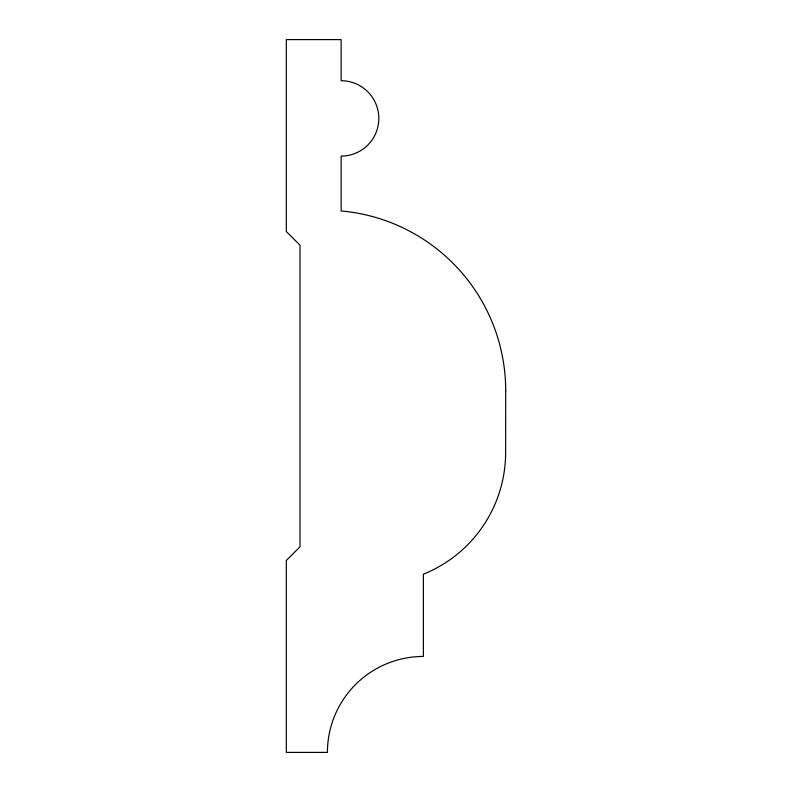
<?xml version="1.0" encoding="UTF-8"?>
<svg xmlns="http://www.w3.org/2000/svg" width="792" height="792" viewBox="0 0 792 792"><rect width="100%" height="100%" fill="white"/><g stroke="black" fill="none" stroke-linecap="round" stroke-linejoin="round"><path stroke-width="1.19" d="M505.702 390.901L505.633 452.598A131.225 131.225 0 0 1 423.373 574.2L423.373 656.449A95.951 95.951 0 0 0 327.423 752.4L286.298 752.4L286.298 560.488L300.01 546.787L300.01 245.213L286.298 231.511L286.298 39.6L341.134 39.6L341.134 80.725A37.699 37.699 0 0 1 378.823 118.424A37.699 37.699 0 0 1 341.134 156.113L341.134 210.949A180.457 180.457 0 0 1 505.702 390.901"/></g></svg>
